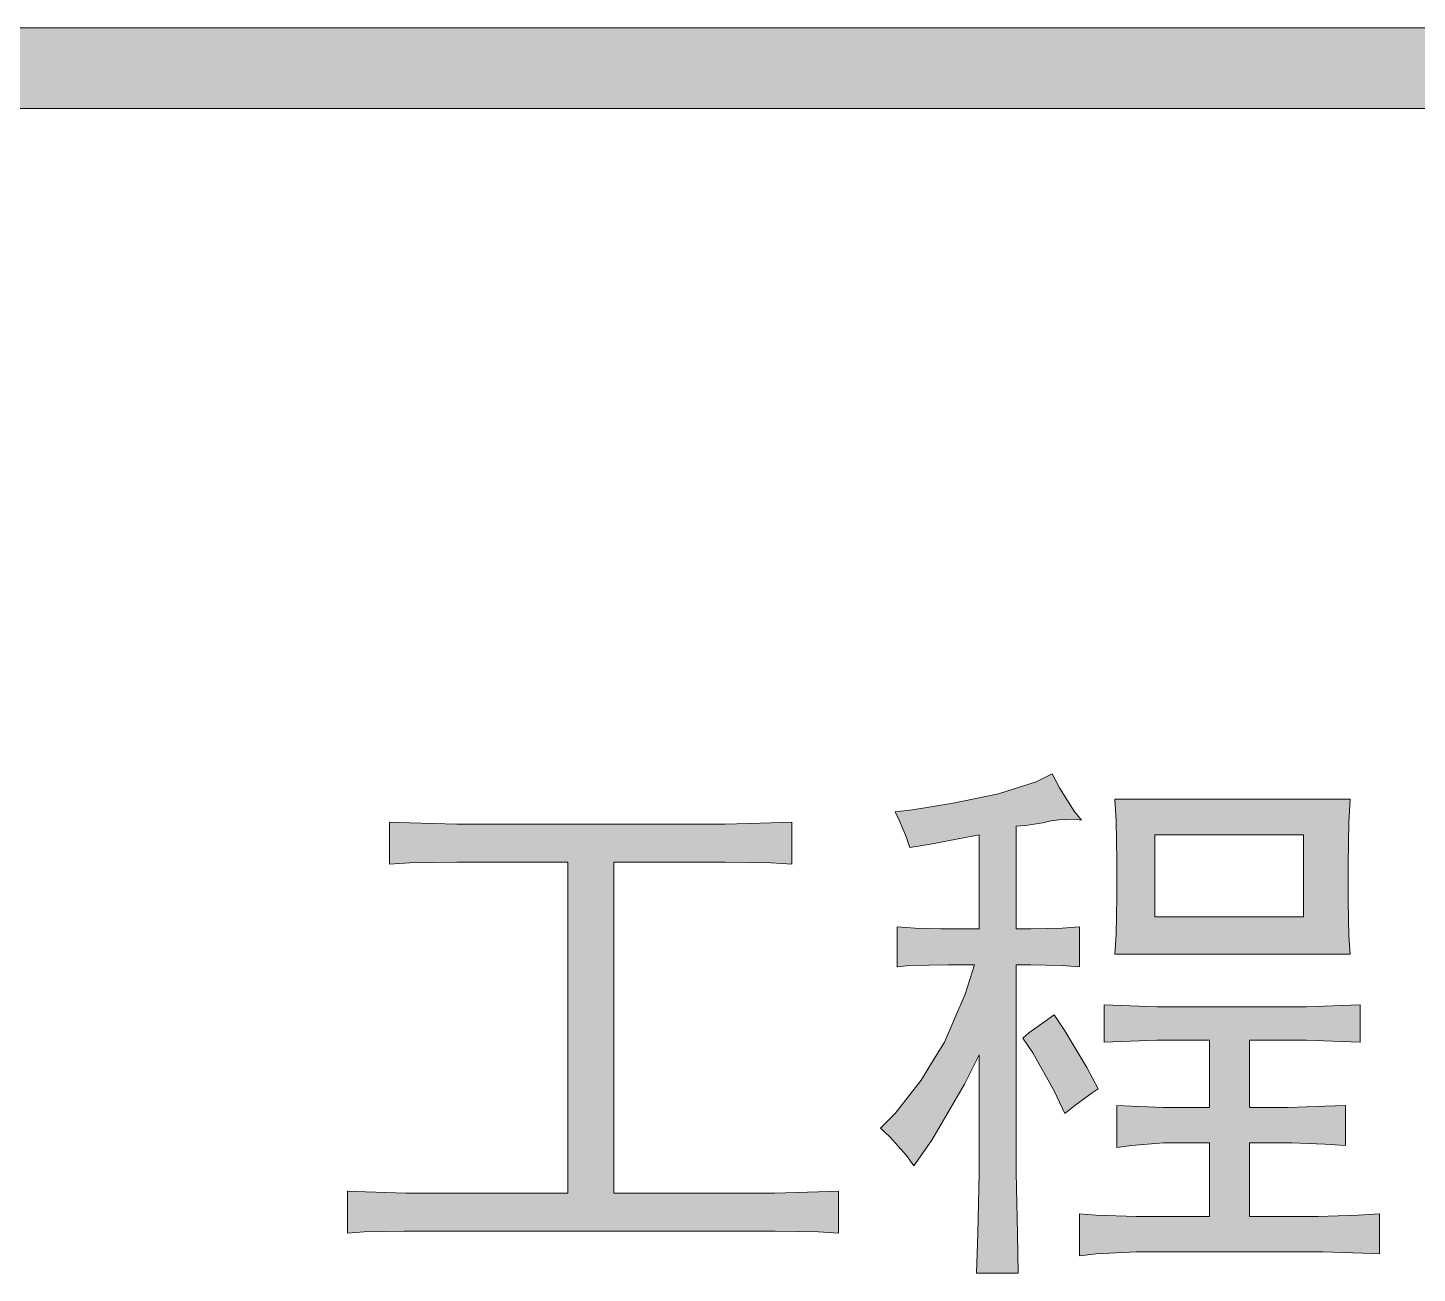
# Model space of a CAD drawing. Header units: millimetres. Extents: x 0 to 829, y 0 to 586.
# Drawn here: x 771.71 to 779.06, y 492.66 to 499.25 of the extents above; entities that cross this region are included whole.
import ezdxf

# ---------------------------------------------------------------- set-up
doc = ezdxf.new("R2010")
doc.units = ezdxf.units.MM

msp = doc.modelspace()

# ---------------------------------------------------------------- hatches: boundary and pattern name
h = msp.add_hatch(color=0)
h.dxf.hatch_style = 2
h.paths.add_polyline_path([(819.294639, 499.254639), (819.294639, 498.827778), (769.958667, 498.827778), (769.958667, 499.254639)])
h = msp.add_hatch(color=0)
h.dxf.hatch_style = 2
h.paths.add_polyline_path([(776.298083, 495.102444), (776.389806, 495.113028), (776.605, 495.148306), (776.724944, 495.173), (776.844889, 495.197694), (777.045972, 495.261194), (777.130639, 495.303528), (777.169444, 495.229444), (777.247056, 495.105972), (777.285861, 495.056583), (777.247056, 495.063639), (777.165917, 495.060111), (777.123583, 495.053056), (777.08125, 495.042472), (776.989528, 495.028361), (776.940139, 495.024833), (776.940139, 494.481556), (777.01775, 494.481556), (777.183556, 494.485083), (777.275278, 494.492139), (777.275278, 494.280472), (777.183556, 494.287528), (777.01775, 494.291056), (776.940139, 494.291056), (776.940139, 493.313861), (776.940139, 493.190389), (776.947194, 492.865833), (776.950722, 492.657694), (776.728472, 492.657694), (776.735528, 492.865833), (776.742583, 493.186861), (776.742583, 493.303278), (776.742583, 493.814806), (776.664972, 493.659583), (776.492111, 493.36325), (776.396861, 493.225667), (776.358056, 493.282111), (776.269861, 493.380889), (776.220472, 493.42675), (776.298083, 493.504361), (776.435667, 493.68075), (776.495639, 493.779528), (776.559139, 493.881833), (776.6685, 494.135833), (776.717889, 494.291056), (776.580306, 494.291056), (776.375694, 494.287528), (776.308667, 494.280472), (776.308667, 494.492139), (776.403917, 494.485083), (776.5415, 494.481556), (776.587361, 494.481556), (776.742583, 494.481556), (776.742583, 494.978972), (776.6685, 494.964861), (776.485056, 494.929583), (776.375694, 494.911944), (776.358056, 494.964861), (776.31925, 495.056583)])
h = msp.add_hatch(color=0)
h.paths.add_polyline_path([(778.707556, 495.169472), (778.7005, 495.046), (778.696972, 494.82375), (778.696972, 494.724972), (778.696972, 494.629722), (778.7005, 494.44275), (778.707556, 494.3475), (777.46225, 494.3475), (777.469306, 494.453333), (777.472833, 494.650889), (777.472833, 494.746139), (777.472833, 494.841389), (777.469306, 495.053056), (777.46225, 495.169472)])
h.paths.add_polyline_path([(778.460611, 494.545056), (778.460611, 494.978972), (777.673917, 494.978972), (777.673917, 494.545056)])
h = msp.add_hatch(color=0)
h.dxf.hatch_style = 2
h.paths.add_polyline_path([(775.264444, 495.035417), (775.3985, 495.035417), (775.641917, 495.042472), (775.751278, 495.046), (775.751278, 494.82375), (775.641917, 494.830806), (775.3985, 494.834333), (775.264444, 494.834333), (774.809361, 494.834333), (774.809361, 493.081028), (775.532556, 493.081028), (775.659556, 493.081028), (775.892389, 493.088083), (775.998222, 493.091611), (775.998222, 492.869361), (775.892389, 492.876417), (775.663083, 492.879944), (775.543139, 492.879944), (773.821583, 492.879944), (773.698111, 492.879944), (773.486444, 492.876417), (773.39825, 492.869361), (773.39825, 493.091611), (773.4935, 493.088083), (773.708694, 493.081028), (773.832167, 493.081028), (774.565944, 493.081028), (774.565944, 494.834333), (774.121444, 494.834333), (773.976806, 494.834333), (773.726333, 494.830806), (773.6205, 494.82375), (773.6205, 495.046), (773.726333, 495.042472), (773.976806, 495.035417), (774.121444, 495.035417)])
h = msp.add_hatch(color=0)
h.dxf.hatch_style = 2
h.paths.add_polyline_path([(778.383, 494.068806), (778.474722, 494.068806), (778.661694, 494.075861), (778.760472, 494.079389), (778.760472, 493.881833), (778.661694, 493.885361), (778.474722, 493.892417), (778.383, 493.892417), (778.174861, 493.892417), (778.174861, 493.536111), (778.294806, 493.536111), (778.379472, 493.536111), (778.5735, 493.543167), (778.682861, 493.546694), (778.682861, 493.335028), (778.5735, 493.342083), (778.397111, 493.349139), (778.330083, 493.349139), (778.174861, 493.349139), (778.174861, 492.957556), (778.439444, 492.957556), (778.538222, 492.957556), (778.749889, 492.964611), (778.862778, 492.971667), (778.862778, 492.76), (778.774583, 492.763528), (778.562917, 492.770583), (778.439444, 492.770583), (777.695083, 492.770583), (777.575139, 492.770583), (777.363472, 492.76), (777.275278, 492.749417), (777.275278, 492.971667), (777.363472, 492.964611), (777.575139, 492.957556), (777.695083, 492.957556), (777.963194, 492.957556), (777.963194, 493.349139), (777.807972, 493.349139), (777.719778, 493.349139), (777.550444, 493.335028), (777.472833, 493.324444), (777.472833, 493.546694), (777.550444, 493.543167), (777.719778, 493.536111), (777.807972, 493.536111), (777.963194, 493.536111), (777.963194, 493.892417), (777.783278, 493.892417), (777.6845, 493.892417), (777.497528, 493.885361), (777.405806, 493.881833), (777.405806, 494.079389), (777.497528, 494.075861), (777.6845, 494.068806), (777.783278, 494.068806)])
h = msp.add_hatch(color=0)
h.dxf.hatch_style = 2
h.paths.add_polyline_path([(777.141222, 494.026472), (777.197667, 493.941806), (777.314083, 493.747778), (777.374056, 493.634889), (777.342306, 493.613722), (777.250583, 493.546694), (777.197667, 493.504361), (777.141222, 493.624306), (777.028333, 493.825389), (776.975417, 493.903), (777.007167, 493.931222), (777.091833, 493.991194)])

# ---------------------------------------------------------------- linework, layer by layer
at = {"color": 0, "lineweight": 0}
for points in [[(819.294639, 499.254639), (819.294639, 498.827778), (769.958667, 498.827778), (769.958667, 499.254639)], [(776.298083, 495.102444), (776.389806, 495.113028), (776.605, 495.148306), (776.724944, 495.173), (776.844889, 495.197694), (777.045972, 495.261194), (777.130639, 495.303528), (777.169444, 495.229444), (777.247056, 495.105972), (777.285861, 495.056583), (777.247056, 495.063639), (777.165917, 495.060111), (777.123583, 495.053056), (777.08125, 495.042472), (776.989528, 495.028361), (776.940139, 495.024833), (776.940139, 494.481556), (777.01775, 494.481556), (777.183556, 494.485083), (777.275278, 494.492139), (777.275278, 494.280472), (777.183556, 494.287528), (777.01775, 494.291056), (776.940139, 494.291056), (776.940139, 493.313861), (776.940139, 493.190389), (776.947194, 492.865833), (776.950722, 492.657694), (776.728472, 492.657694), (776.735528, 492.865833), (776.742583, 493.186861), (776.742583, 493.303278), (776.742583, 493.814806), (776.664972, 493.659583), (776.492111, 493.36325), (776.396861, 493.225667), (776.358056, 493.282111), (776.269861, 493.380889), (776.220472, 493.42675), (776.298083, 493.504361), (776.435667, 493.68075), (776.495639, 493.779528), (776.559139, 493.881833), (776.6685, 494.135833), (776.717889, 494.291056), (776.580306, 494.291056), (776.375694, 494.287528), (776.308667, 494.280472), (776.308667, 494.492139), (776.403917, 494.485083), (776.5415, 494.481556), (776.587361, 494.481556), (776.742583, 494.481556), (776.742583, 494.978972), (776.6685, 494.964861), (776.485056, 494.929583), (776.375694, 494.911944), (776.358056, 494.964861), (776.31925, 495.056583)], [(778.707556, 495.169472), (778.7005, 495.046), (778.696972, 494.82375), (778.696972, 494.724972), (778.696972, 494.629722), (778.7005, 494.44275), (778.707556, 494.3475), (777.46225, 494.3475), (777.469306, 494.453333), (777.472833, 494.650889), (777.472833, 494.746139), (777.472833, 494.841389), (777.469306, 495.053056), (777.46225, 495.169472)], [(775.264444, 495.035417), (775.3985, 495.035417), (775.641917, 495.042472), (775.751278, 495.046), (775.751278, 494.82375), (775.641917, 494.830806), (775.3985, 494.834333), (775.264444, 494.834333), (774.809361, 494.834333), (774.809361, 493.081028), (775.532556, 493.081028), (775.659556, 493.081028), (775.892389, 493.088083), (775.998222, 493.091611), (775.998222, 492.869361), (775.892389, 492.876417), (775.663083, 492.879944), (775.543139, 492.879944), (773.821583, 492.879944), (773.698111, 492.879944), (773.486444, 492.876417), (773.39825, 492.869361), (773.39825, 493.091611), (773.4935, 493.088083), (773.708694, 493.081028), (773.832167, 493.081028), (774.565944, 493.081028), (774.565944, 494.834333), (774.121444, 494.834333), (773.976806, 494.834333), (773.726333, 494.830806), (773.6205, 494.82375), (773.6205, 495.046), (773.726333, 495.042472), (773.976806, 495.035417), (774.121444, 495.035417)], [(778.460611, 494.545056), (778.460611, 494.978972), (777.673917, 494.978972), (777.673917, 494.545056)], [(778.383, 494.068806), (778.474722, 494.068806), (778.661694, 494.075861), (778.760472, 494.079389), (778.760472, 493.881833), (778.661694, 493.885361), (778.474722, 493.892417), (778.383, 493.892417), (778.174861, 493.892417), (778.174861, 493.536111), (778.294806, 493.536111), (778.379472, 493.536111), (778.5735, 493.543167), (778.682861, 493.546694), (778.682861, 493.335028), (778.5735, 493.342083), (778.397111, 493.349139), (778.330083, 493.349139), (778.174861, 493.349139), (778.174861, 492.957556), (778.439444, 492.957556), (778.538222, 492.957556), (778.749889, 492.964611), (778.862778, 492.971667), (778.862778, 492.76), (778.774583, 492.763528), (778.562917, 492.770583), (778.439444, 492.770583), (777.695083, 492.770583), (777.575139, 492.770583), (777.363472, 492.76), (777.275278, 492.749417), (777.275278, 492.971667), (777.363472, 492.964611), (777.575139, 492.957556), (777.695083, 492.957556), (777.963194, 492.957556), (777.963194, 493.349139), (777.807972, 493.349139), (777.719778, 493.349139), (777.550444, 493.335028), (777.472833, 493.324444), (777.472833, 493.546694), (777.550444, 493.543167), (777.719778, 493.536111), (777.807972, 493.536111), (777.963194, 493.536111), (777.963194, 493.892417), (777.783278, 493.892417), (777.6845, 493.892417), (777.497528, 493.885361), (777.405806, 493.881833), (777.405806, 494.079389), (777.497528, 494.075861), (777.6845, 494.068806), (777.783278, 494.068806)], [(777.141222, 494.026472), (777.197667, 493.941806), (777.314083, 493.747778), (777.374056, 493.634889), (777.342306, 493.613722), (777.250583, 493.546694), (777.197667, 493.504361), (777.141222, 493.624306), (777.028333, 493.825389), (776.975417, 493.903), (777.007167, 493.931222), (777.091833, 493.991194)]]:
    msp.add_lwpolyline(points, close=True, dxfattribs=at)

doc.saveas('drawing.dxf')
